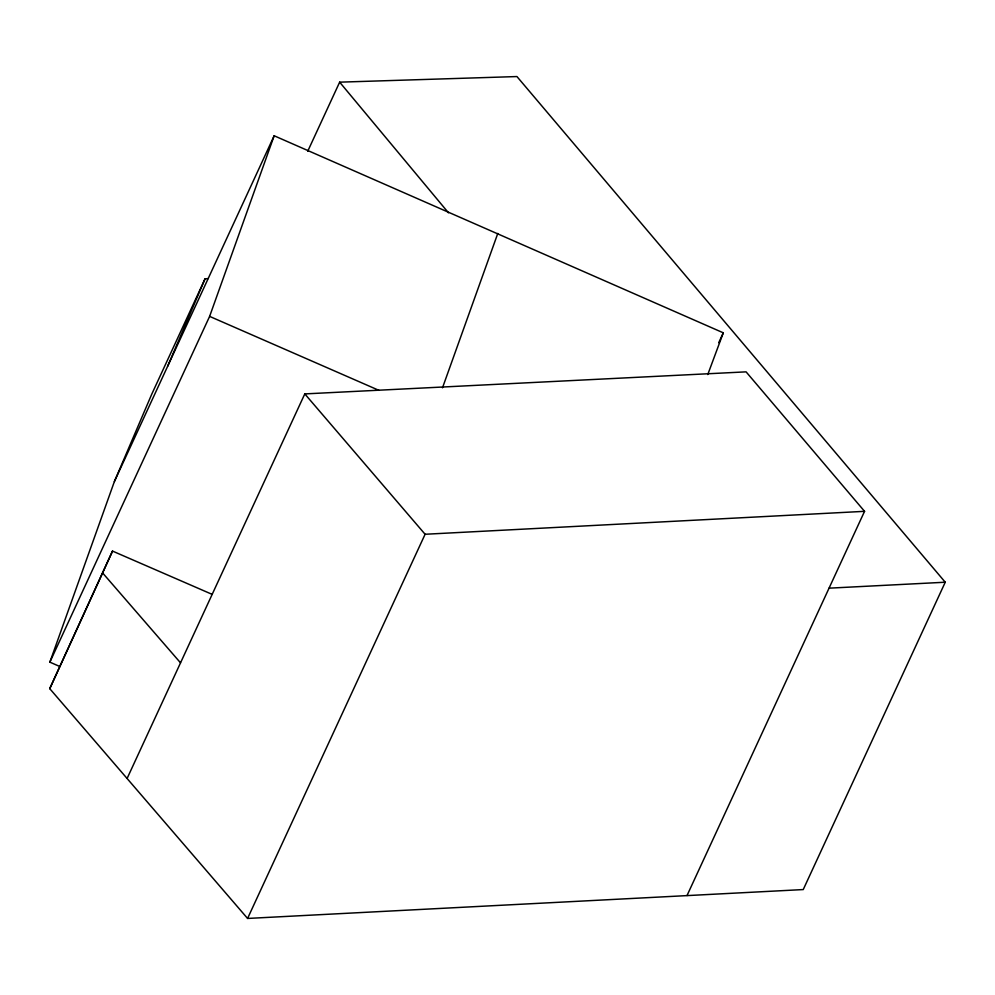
<?xml version="1.0" encoding="UTF-8"?>
<svg xmlns="http://www.w3.org/2000/svg" width="995" height="995" viewBox="0 0 995 995"><rect width="100%" height="100%" fill="white"/><g stroke="black" fill="none" stroke-linecap="round" stroke-linejoin="round"><path stroke-width="1.49" d="M59.824 666.501L49.862 662.148L114.388 481.53L151.762 394.157L205.02 278.899L208.079 278.588M49.862 662.148L209.622 316.385L274.16 135.768L723.29 332.815L707.768 374.555M442.501 387.801L497.786 233.439M307.729 151.24L339.656 82.162L516.94 76.553L945.25 582.224L803.239 889.567L247.581 918.447L49.75 688.652L112.522 551.081L212.122 594.351M49.75 688.652L112.522 551.081M167.645 366.272L205.02 278.899M114.388 481.53L274.16 135.768M127.273 778.102L304.793 393.908L746.088 371.856L864.555 511.33L687.035 895.525M247.581 918.447L425.101 534.265L864.555 511.33M718.726 342.69L723.29 332.815M829.046 588.169L945.25 582.224M209.622 316.385L379.02 390.388M103.007 573.394L180.53 662.844M304.793 393.908L425.101 534.265M339.656 82.162L448.496 212.831"/></g></svg>
